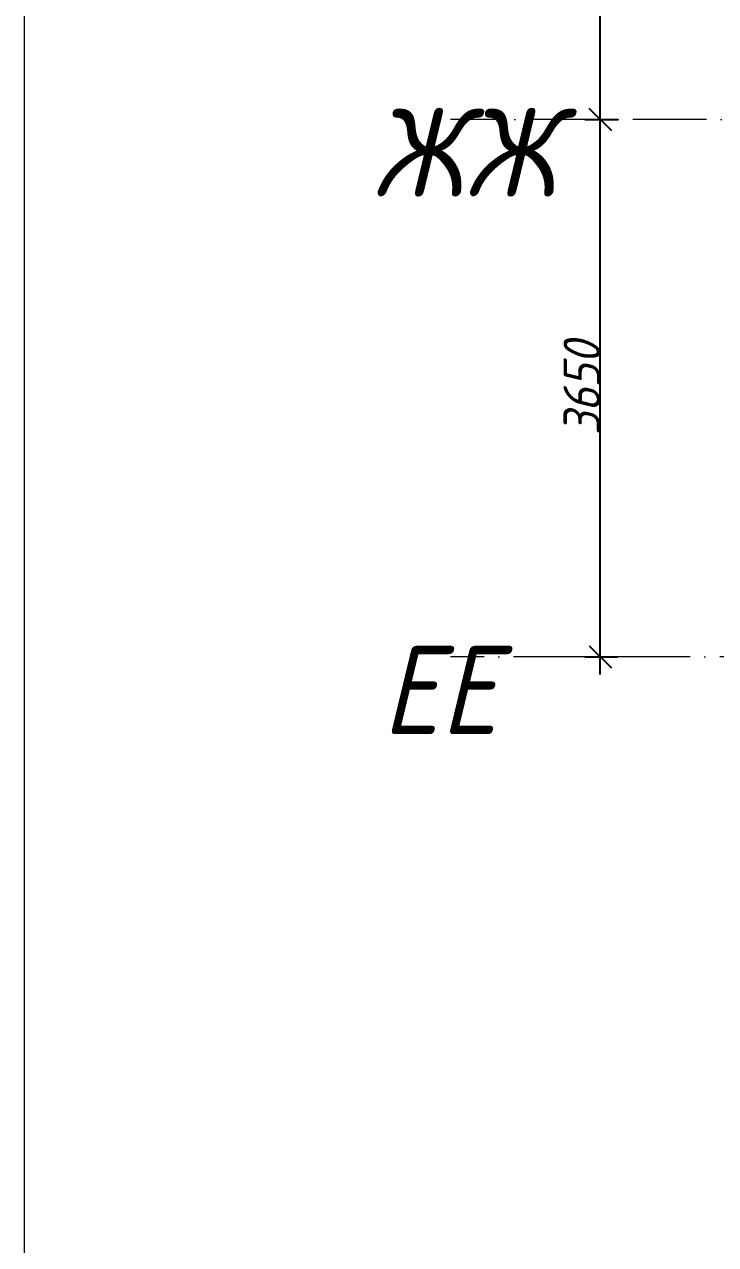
# Model space of a CAD drawing. Header units: millimetres. Extents: x -606178 to 312196, y -19338 to 632709.
# Drawn here: x -272464 to -267770, y 503085 to 511370 of the extents above; entities that cross this region are included whole.
import ezdxf

# ---------------------------------------------------------------- set-up
doc = ezdxf.new("R2010")
doc.units = ezdxf.units.MM
doc.linetypes.add('50_200_ШТРИХ_1Т_ш5_п1_п1_', pattern=[700, 500, -100, 0, -100])
for name, color, linetype, lineweight in [('A-____-____-DIMS', 7, 'Continuous', 9), ('S-GRID-____-IDEN', 7, 'Continuous', 9), ('S-GRID-____-OTLN-1', 7, '50_200_ШТРИХ_1Т_ш5_п1_п1_', 9)]:
    doc.layers.add(name, color=color, linetype=linetype, lineweight=lineweight)
doc.styles.add('ISOCPEUR_I_9', font='isocpeui.ttf', dxfattribs={"width": 0.9, "height": 250})
doc.dimstyles.new('ISO-2_5_0_9К_БОЛЬШОЙ_ОСИ', dxfattribs={"dimscale": 304.8, "dimtxt": 248.995294, "dimasz": 0.492126, "dimexe": 0.393701, "dimexo": 0, "dimgap": 0, "dimtad": 1, "dimdec": 0, "dimzin": 0, "dimdsep": 46, "dimtxsty": 'ISOCPEUR_I_9', "dimblk1": 'OBLIQUE', "dimblk2": 'OBLIQUE', "dimsah": 1, "dimcen": 0.09, "dimdle": 0.393701, "dimazin": 0, "dimtfac": 1, "dimtdec": 4, "dimtix": 1, "dimtmove": 0, "dimatfit": 3, "dimfxl": 1, "dimtvp": 1, "dimtolj": 1, "dimtzin": 0, "dimarcsym": 2})

# ---------------------------------------------------------------- blocks, each defined once
blk = doc.blocks.new('_Oblique')
at = {"color": 0, "linetype": 'ByBlock', "lineweight": -2}
blk.add_line((-0.5, -0.5), (0.5, 0.5), dxfattribs=at)
blk = doc.blocks.new('*D4841')
at = {"layer": 'A-____-____-DIMS', "color": 0, "lineweight": -2, "transparency": 16777216}
for p, q in [((-268552.7, 506955.3), (-268552.7, 510845.3)), ((-268658.8, 510725.3), (-268432.7, 510725.3)), ((-268658.8, 507075.3), (-268432.7, 507075.3))]:
    blk.add_line(p, q, dxfattribs=at)
at = {"layer": 'Defpoints', "color": 0, "transparency": 16777216}
for p in [(-268658.8, 510725.3), (-268552.7, 510725.3), (-268658.8, 507075.3)]:
    blk.add_point(p, dxfattribs=at)
at = {"layer": 'A-____-____-DIMS', "color": 0, "lineweight": -2, "transparency": 16777216, "xscale": 150, "yscale": 150, "zscale": 150}
for p, rotation in [((-268552.7, 510725.3), 90), ((-268552.7, 507075.3), 270)]:
    blk.add_blockref('_Oblique', p, dxfattribs=dict(at, rotation=rotation))
at = {"layer": 'A-____-____-DIMS', "color": 0, "transparency": 16777216, "insert": (-268677.7, 508900.3), "char_height": 250, "width": 758.478, "attachment_point": 5, "rotation": 90, "style": 'ISOCPEUR_I_9'}
blk.add_mtext('\\A1;3650', dxfattribs=at)
blk = doc.blocks.new('*D4842')
at = {"layer": 'A-____-____-DIMS', "color": 0, "lineweight": -2, "transparency": 16777216}
for p, q in [((-268552.7, 510605.3), (-268552.7, 513695.3)), ((-268658.8, 513575.3), (-268432.7, 513575.3)), ((-268658.8, 510725.3), (-268432.7, 510725.3))]:
    blk.add_line(p, q, dxfattribs=at)
at = {"layer": 'Defpoints', "color": 0, "transparency": 16777216}
for p in [(-268658.8, 513575.3), (-268552.7, 513575.3), (-268658.8, 510725.3)]:
    blk.add_point(p, dxfattribs=at)
at = {"layer": 'A-____-____-DIMS', "color": 0, "lineweight": -2, "transparency": 16777216, "xscale": 150, "yscale": 150, "zscale": 150}
for p, rotation in [((-268552.7, 513575.3), 90), ((-268552.7, 510725.3), 270)]:
    blk.add_blockref('_Oblique', p, dxfattribs=dict(at, rotation=rotation))
at = {"layer": 'A-____-____-DIMS', "color": 0, "transparency": 16777216, "insert": (-268677.7, 512150.3), "char_height": 250, "width": 758.478, "attachment_point": 5, "rotation": 90, "style": 'ISOCPEUR_I_9'}
blk.add_mtext('\\A1;2850', dxfattribs=at)

msp = doc.modelspace()

# ---------------------------------------------------------------- linework, layer by layer
at = {"color": 1, "lineweight": 0}
msp.add_lwpolyline([(-272464.0879, 544596.983), (-159228.0879, 544596.983), (-159228.0879, 445768.983), (-272464.0879, 445768.983)], close=True, dxfattribs=at)
at = {"layer": 'S-GRID-____-OTLN-1'}
for p, q in [((-189421.2606, 510725.3011), (-269570.0713, 510725.3011)), ((-160826.8945, 507075.3011), (-269570.0713, 507075.3011))]:
    msp.add_line(p, q, dxfattribs=at)

# ---------------------------------------------------------------- texts
at = {"layer": 'S-GRID-____-IDEN', "char_height": 600, "attachment_point": 1, "style": 'ISOCPEUR_I_9'}
for s, insert, width in [('ЖЖ', (-270102.8417, 510801.377), 562.784625), ('ЕЕ', (-270037.1417, 507151.377), 404.0505)]:
    msp.add_mtext(s, dxfattribs=dict(at, insert=insert, width=width))

# ---------------------------------------------------------------- dimensions: what is measured, and where the dimension line sits
at = {"layer": 'A-____-____-DIMS'}
for base, p1, p2, override, picture, middle in [((-268552.6967, 513575.3011), (-268658.7627, 510725.3011), (-268658.7627, 513575.3011), {"dimpost": '<>', "dimfxl": 2850}, '*D4842', (-268677.6967, 512150.3011)), ((-268552.6967, 510725.3011), (-268658.7627, 507075.3011), (-268658.7627, 510725.3011), {"dimpost": '<>', "dimfxl": 3650}, '*D4841', (-268677.6967, 508900.3011))]:
    dim = msp.add_linear_dim(base=base, p1=p1, p2=p2, angle=90, dimstyle='ISO-2_5_0_9К_БОЛЬШОЙ_ОСИ', override=override, dxfattribs=at)
    dim.commit()
    dim.dimension.update_dxf_attribs({"geometry": picture, "text_midpoint": middle})

doc.saveas('drawing.dxf')
